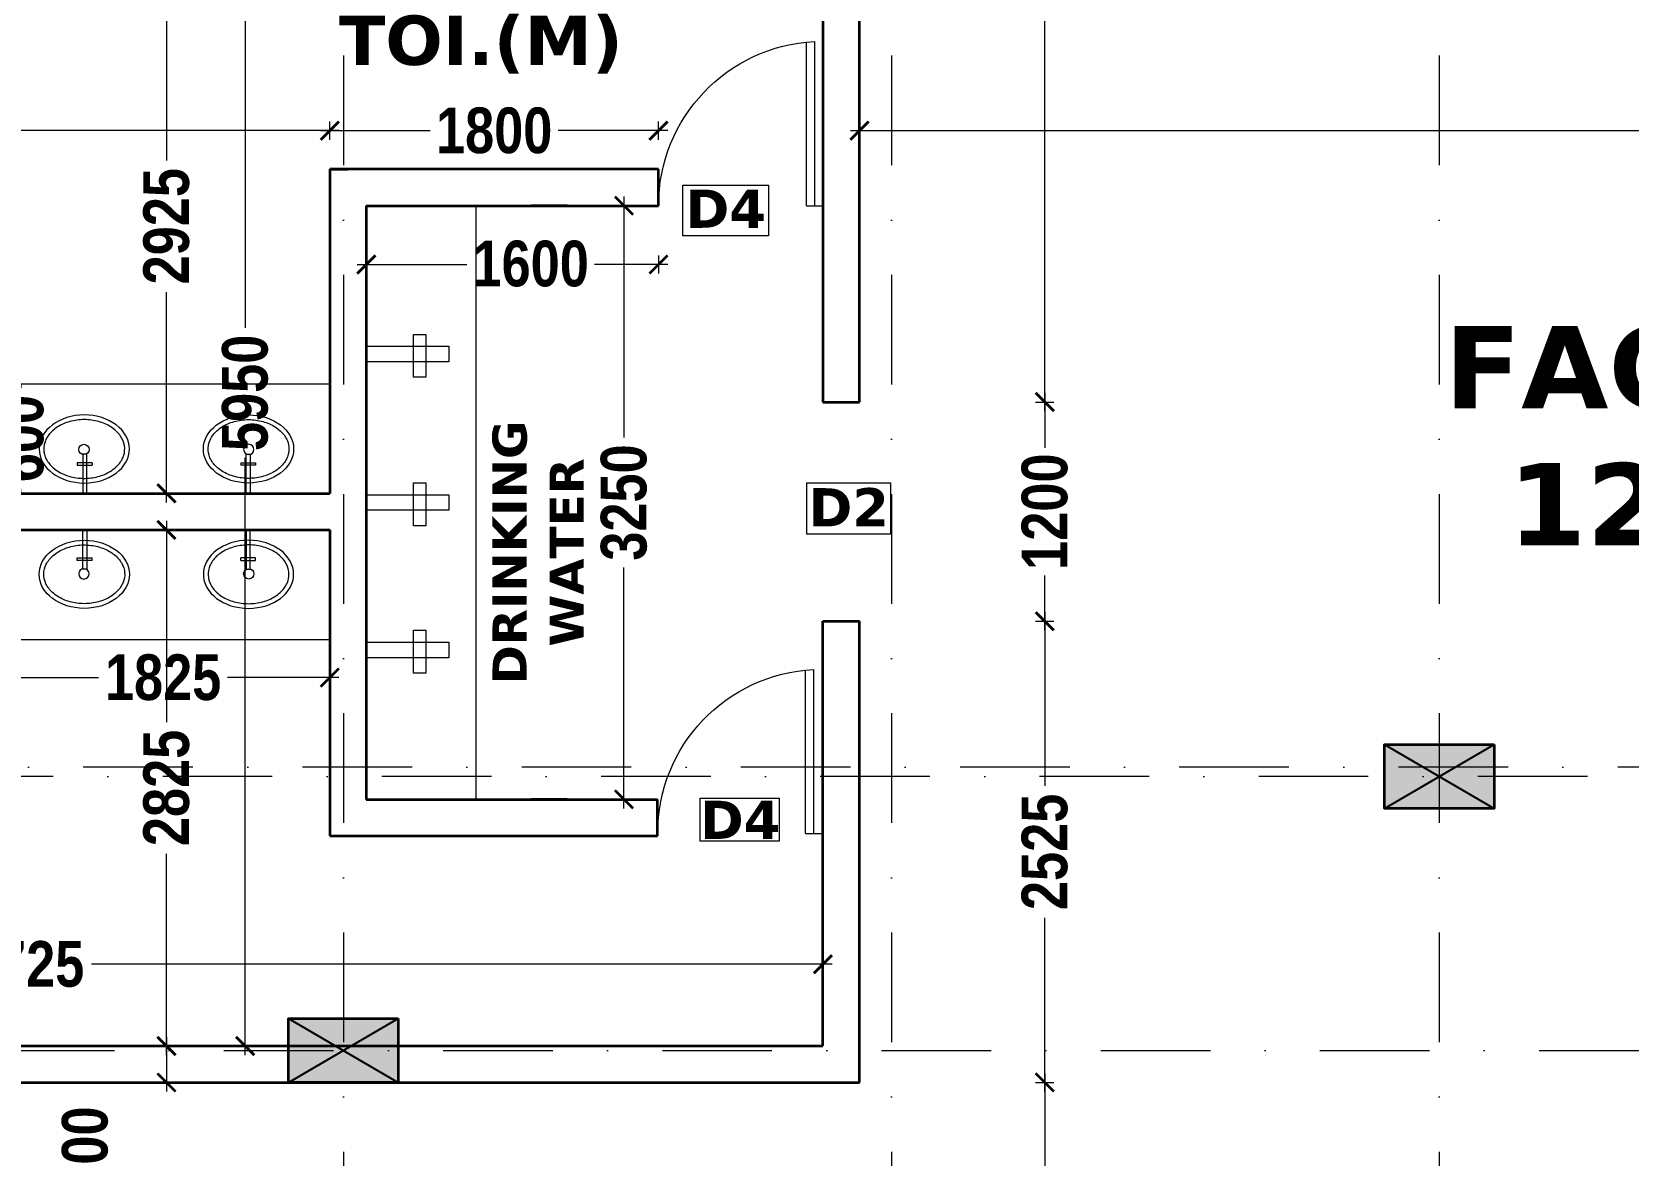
# Model space of a CAD drawing. Header units: millimetres. Extents: x -3092155 to 4513934, y -12317808 to 1850003.
# Drawn here: x -443220 to -434481, y -5728324 to -5722175 of the extents above; entities that cross this region are included whole.
import ezdxf

# ---------------------------------------------------------------- set-up
doc = ezdxf.new("R2010")
doc.units = ezdxf.units.MM
doc.header["$LTSCALE"] = 2
doc.header["$MEASUREMENT"] = 0
doc.header["$PDMODE"] = 34
doc.header["$PDSIZE"] = 500
doc.linetypes.add('DASHDOT', pattern=[1, 0.5, -0.25, 0, -0.25])
for name, color, linetype, lineweight in [('coloumn', 10, 'Continuous', 35), ('D DIM', 250, 'Continuous', 9), ('D2', 10, 'Continuous', 5), ('D4', 10, 'Continuous', 5), ('DOOR', 27, 'Continuous', 5), ('FIXTURE', 252, 'Continuous', 0), ('GRID', 251, 'DASHDOT', 5), ('TEXT', 7, 'Continuous', 13), ('WAll', 250, 'Continuous', 35)]:
    doc.layers.add(name, color=color, linetype=linetype, lineweight=lineweight)
doc.layers.add('partation wall', color=7, linetype='Continuous', lineweight=20, true_color=0x525023)
doc.styles.add('INNER DIM', font='ARIALNB.TTF', dxfattribs={"height": 250})
doc.styles.add('style2', font='verdana.ttf')
doc.dimstyles.new('external final', dxfattribs={"dimscale": 0, "dimtxt": 250, "dimasz": 100, "dimexe": 50, "dimexo": 50, "dimgap": 50, "dimtad": 0, "dimdec": 0, "dimzin": 0, "dimdsep": 46, "dimtxsty": 'INNER DIM', "dimblk": 'ARCHTICK', "dimcen": 100, "dimdle": 50, "dimclrd": 256, "dimclre": 256, "dimclrt": 256, "dimadec": 0, "dimazin": 0, "dimtfac": 1, "dimtdec": 0, "dimtix": 1, "dimtmove": 1, "dimatfit": 3, "dimfxl": 50, "dimfxlon": 1, "dimtolj": 1, "dimtzin": 0, "dimlwd": -1, "dimlwe": -1, "dimarcsym": 1})
doc.dimstyles.new('INNER DIM', dxfattribs={"dimscale": 0, "dimtxt": 250, "dimasz": 100, "dimexe": 50, "dimexo": 50, "dimgap": 50, "dimtad": 0, "dimdec": 0, "dimzin": 0, "dimdsep": 46, "dimtxsty": 'INNER DIM', "dimblk": 'ARCHTICK', "dimcen": 100, "dimdle": 50, "dimclrd": 256, "dimclre": 256, "dimclrt": 256, "dimadec": 0, "dimazin": 0, "dimtfac": 1, "dimtdec": 0, "dimtix": 1, "dimtmove": 2, "dimatfit": 3, "dimfxl": 50, "dimfxlon": 1, "dimtolj": 1, "dimtzin": 0, "dimlwd": -1, "dimlwe": -1, "dimarcsym": 1})

# ---------------------------------------------------------------- blocks, each defined once
blk = doc.blocks.new('A$C782B46B9')
at = {"layer": 'DOOR', "ltscale": 100}
for p, q in [((998.8, 100), (3.8, 100)), ((998.8, 100), (998.8, 0)), ((998.8, 50), (0, 50))]:
    blk.add_line(p, q, dxfattribs=at)
blk.add_arc((998.8, 0), 1000, 90, 177.13402, dxfattribs=at)
blk = doc.blocks.new('_ArchTick')
at = {"color": 0, "linetype": 'ByBlock', "const_width": 0.15}
blk.add_lwpolyline([(-0.5, -0.5), (0.5, 0.5)], dxfattribs=at)
blk = doc.blocks.new('*D624')
at = {"layer": 'D DIM', "ltscale": 100, "transparency": 16777216}
for p, q in [((-383791.8, -5722451.2), (-383791.8, -5722976)), ((-383841.8, -5722501.2), (-383741.8, -5722501.2)), ((-383791.8, -5724201.2), (-383791.8, -5723676.5)), ((-383841.8, -5724151.2), (-383741.8, -5724151.2))]:
    blk.add_line(p, q, dxfattribs=at)
at = {"layer": 'Defpoints', "color": 0, "lineweight": 50, "ltscale": 100, "transparency": 16777216}
for p in [(-1109821.7, -5722501.2), (-384583.9, -5724151.2), (-383791.8, -5724151.2)]:
    blk.add_point(p, dxfattribs=at)
at = {"layer": 'D DIM', "ltscale": 100, "transparency": 16777216, "xscale": 100, "yscale": 100, "zscale": 100}
for p, rotation in [((-383791.8, -5722501.2), 90), ((-383791.8, -5724151.2), 270)]:
    blk.add_blockref('_ArchTick', p, dxfattribs=dict(at, rotation=rotation))
at = {"layer": 'D DIM', "ltscale": 100, "transparency": 16777216, "insert": (-383791.8, -5723326.2), "char_height": 250, "attachment_point": 5, "rotation": 90, "style": 'INNER DIM'}
blk.add_mtext('\\A1;1650', dxfattribs=at)
blk = doc.blocks.new('*D728')
at = {"layer": 'D DIM', "ltscale": 100, "transparency": 16777216}
for p, q in [((-447664.3, -5722715.6), (-444960, -5722715.6)), ((-447614.3, -5722715.6), (-447614.3, -5722665.6)), ((-441539.3, -5722715.6), (-444243.7, -5722715.6)), ((-441589.3, -5722765.6), (-441589.3, -5722665.6))]:
    blk.add_line(p, q, dxfattribs=at)
at = {"layer": 'Defpoints', "color": 0, "lineweight": 50, "ltscale": 100, "transparency": 16777216}
for p in [(-447614.3, -5722715.6), (-441589.3, -5722715.6), (-441589.3, -5722926.2)]:
    blk.add_point(p, dxfattribs=at)
at = {"layer": 'D DIM', "ltscale": 100, "transparency": 16777216, "xscale": 100, "yscale": 100, "zscale": 100, "rotation": 180}
blk.add_blockref('_ArchTick', (-447614.3, -5722715.6), dxfattribs=at)
at = {"layer": 'D DIM', "ltscale": 100, "transparency": 16777216, "xscale": 100, "yscale": 100, "zscale": 100}
blk.add_blockref('_ArchTick', (-441589.3, -5722715.6), dxfattribs=at)
at = {"layer": 'D DIM', "ltscale": 100, "transparency": 16777216, "insert": (-444601.8, -5722715.6), "char_height": 250, "attachment_point": 5, "style": 'INNER DIM'}
blk.add_mtext('\\A1;6025', dxfattribs=at)
blk = doc.blocks.new('*D729')
at = {"layer": 'D DIM', "ltscale": 100, "transparency": 16777216}
for p, q in [((-441639.3, -5722715.6), (-441039.5, -5722715.6)), ((-441589.3, -5722765.6), (-441589.3, -5722665.6)), ((-439739.3, -5722715.6), (-440339.1, -5722715.6)), ((-439789.3, -5722765.6), (-439789.3, -5722665.6))]:
    blk.add_line(p, q, dxfattribs=at)
at = {"layer": 'Defpoints', "color": 0, "lineweight": 50, "ltscale": 100, "transparency": 16777216}
for p in [(-439789.3, -5722715.6), (-441589.3, -5722926.2), (-439789.3, -5722926.2)]:
    blk.add_point(p, dxfattribs=at)
at = {"layer": 'D DIM', "ltscale": 100, "transparency": 16777216, "xscale": 100, "yscale": 100, "zscale": 100, "rotation": 180}
blk.add_blockref('_ArchTick', (-441589.3, -5722715.6), dxfattribs=at)
at = {"layer": 'D DIM', "ltscale": 100, "transparency": 16777216, "xscale": 100, "yscale": 100, "zscale": 100}
blk.add_blockref('_ArchTick', (-439789.3, -5722715.6), dxfattribs=at)
at = {"layer": 'D DIM', "ltscale": 100, "transparency": 16777216, "insert": (-440689.3, -5722715.6), "char_height": 250, "attachment_point": 5, "style": 'INNER DIM'}
blk.add_mtext('\\A1;1800', dxfattribs=at)
blk = doc.blocks.new('*D730')
at = {"layer": 'D DIM', "ltscale": 100, "transparency": 16777216}
for p, q in [((-438689.1, 360.6), (-438689.1, 460.6)), ((998.8, 360.6), (998.8, 460.6)), ((1048.8, 410.6), (-438739.1, 410.6))]:
    blk.add_line(p, q, dxfattribs=at)
at = {"layer": 'Defpoints', "color": 0, "lineweight": 50, "ltscale": 100, "transparency": 16777216}
for p in [(-438689.1, 410.6), (998.8, 0), (-438689.1, -5723126.2)]:
    blk.add_point(p, dxfattribs=at)
at = {"layer": 'D DIM', "ltscale": 100, "transparency": 16777216, "xscale": 100, "yscale": 100, "zscale": 100, "rotation": 180}
blk.add_blockref('_ArchTick', (-438689.1, 410.6), dxfattribs=at)
at = {"layer": 'D DIM', "ltscale": 100, "transparency": 16777216, "xscale": 100, "yscale": 100, "zscale": 100}
blk.add_blockref('_ArchTick', (998.8, 410.6), dxfattribs=at)
at = {"layer": 'D DIM', "ltscale": 100, "transparency": 16777216, "insert": (1326.5, 835.2), "char_height": 250, "attachment_point": 5, "style": 'INNER DIM'}
blk.add_mtext('\\A1;439688', dxfattribs=at)
blk = doc.blocks.new('*D246')
at = {"layer": 'D DIM', "ltscale": 100, "transparency": 16777216}
for p, q in [((-438739.1, -5722715.6), (-432699, -5722715.6)), ((-438689.1, -5722765.6), (-438689.1, -5722665.6)), ((-425793.9, -5722715.6), (-431834, -5722715.6)), ((-425843.9, -5722765.6), (-425843.9, -5722665.6))]:
    blk.add_line(p, q, dxfattribs=at)
at = {"layer": 'Defpoints', "color": 0, "lineweight": 50, "ltscale": 100, "transparency": 16777216}
for p in [(-425843.9, -5722715.6), (-438689.1, -5723126.2), (-425843.9, -5723244.4)]:
    blk.add_point(p, dxfattribs=at)
at = {"layer": 'D DIM', "ltscale": 100, "transparency": 16777216, "xscale": 100, "yscale": 100, "zscale": 100, "rotation": 180}
blk.add_blockref('_ArchTick', (-438689.1, -5722715.6), dxfattribs=at)
at = {"layer": 'D DIM', "ltscale": 100, "transparency": 16777216, "xscale": 100, "yscale": 100, "zscale": 100}
blk.add_blockref('_ArchTick', (-425843.9, -5722715.6), dxfattribs=at)
at = {"layer": 'D DIM', "ltscale": 100, "transparency": 16777216, "insert": (-432266.5, -5722715.6), "char_height": 250, "attachment_point": 5, "style": 'INNER DIM'}
blk.add_mtext('\\A1;12845', dxfattribs=at)
blk = doc.blocks.new('*D754')
at = {"layer": 'D DIM', "ltscale": 100, "transparency": 16777216}
for p, q in [((-437724.4, -5715726.2), (-437624.4, -5715726.2)), ((-437674.4, -5715676.2), (-437674.4, -5719605.4)), ((-437674.4, -5724251.2), (-437674.4, -5720322.1)), ((-437724.4, -5724201.2), (-437624.4, -5724201.2))]:
    blk.add_line(p, q, dxfattribs=at)
at = {"layer": 'Defpoints', "color": 0, "lineweight": 50, "ltscale": 100, "transparency": 16777216}
for p in [(-438214.3, -5715726.2), (-438689.3, -5724201.2), (-437674.4, -5724201.2)]:
    blk.add_point(p, dxfattribs=at)
at = {"layer": 'D DIM', "ltscale": 100, "transparency": 16777216, "xscale": 100, "yscale": 100, "zscale": 100}
for p, rotation in [((-437674.4, -5715726.2), 90), ((-437674.4, -5724201.2), 270)]:
    blk.add_blockref('_ArchTick', p, dxfattribs=dict(at, rotation=rotation))
at = {"layer": 'D DIM', "ltscale": 100, "transparency": 16777216, "insert": (-437674.4, -5719963.7), "char_height": 250, "attachment_point": 5, "rotation": 90, "style": 'INNER DIM'}
blk.add_mtext('\\A1;8475', dxfattribs=at)
blk = doc.blocks.new('*D755')
at = {"layer": 'D DIM', "ltscale": 100, "transparency": 16777216}
for p, q in [((-437724.8, -5724201.2), (-437624.8, -5724201.2)), ((-437674.8, -5724151.2), (-437674.8, -5724451)), ((-437674.8, -5725451.2), (-437674.8, -5725151.5)), ((-437724.8, -5725401.2), (-437624.8, -5725401.2))]:
    blk.add_line(p, q, dxfattribs=at)
at = {"layer": 'Defpoints', "color": 0, "lineweight": 50, "ltscale": 100, "transparency": 16777216}
for p in [(-438689.3, -5724201.2), (-438689.3, -5725401.2), (-437674.8, -5725401.2)]:
    blk.add_point(p, dxfattribs=at)
at = {"layer": 'D DIM', "ltscale": 100, "transparency": 16777216, "xscale": 100, "yscale": 100, "zscale": 100}
for p, rotation in [((-437674.8, -5724201.2), 90), ((-437674.8, -5725401.2), 270)]:
    blk.add_blockref('_ArchTick', p, dxfattribs=dict(at, rotation=rotation))
at = {"layer": 'D DIM', "ltscale": 100, "transparency": 16777216, "insert": (-437674.8, -5724801.2), "char_height": 250, "attachment_point": 5, "rotation": 90, "style": 'INNER DIM'}
blk.add_mtext('\\A1;1200', dxfattribs=at)
blk = doc.blocks.new('*D756')
at = {"layer": 'D DIM', "ltscale": 100, "transparency": 16777216}
for p, q in [((-437674.8, -5725351.2), (-437674.8, -5726303.1)), ((-437724.8, -5725401.2), (-437624.8, -5725401.2)), ((-437674.8, -5727976.2), (-437674.8, -5727024.4)), ((-437724.8, -5727926.2), (-437624.8, -5727926.2))]:
    blk.add_line(p, q, dxfattribs=at)
at = {"layer": 'Defpoints', "color": 0, "lineweight": 50, "ltscale": 100, "transparency": 16777216}
for p in [(-438689.3, -5725401.2), (-438689.3, -5727926.2), (-437674.8, -5727926.2)]:
    blk.add_point(p, dxfattribs=at)
at = {"layer": 'D DIM', "ltscale": 100, "transparency": 16777216, "xscale": 100, "yscale": 100, "zscale": 100}
for p, rotation in [((-437674.8, -5725401.2), 90), ((-437674.8, -5727926.2), 270)]:
    blk.add_blockref('_ArchTick', p, dxfattribs=dict(at, rotation=rotation))
at = {"layer": 'D DIM', "ltscale": 100, "transparency": 16777216, "insert": (-437674.8, -5726663.7), "char_height": 250, "attachment_point": 5, "rotation": 90, "style": 'INNER DIM'}
blk.add_mtext('\\A1;2525', dxfattribs=at)
blk = doc.blocks.new('*D757')
at = {"layer": 'D DIM', "ltscale": 100, "transparency": 16777216}
for p, q in [((-437674.8, -5727876.2), (-437674.8, -5730471.1)), ((-437724.8, -5727926.2), (-437624.8, -5727926.2)), ((-437674.8, -5733776.2), (-437674.8, -5731181.4)), ((-437724.8, -5733726.2), (-437624.8, -5733726.2))]:
    blk.add_line(p, q, dxfattribs=at)
at = {"layer": 'Defpoints', "color": 0, "lineweight": 50, "ltscale": 100, "transparency": 16777216}
for p in [(-438689.3, -5727926.2), (-438214.2, -5733726.2), (-437674.8, -5733726.2)]:
    blk.add_point(p, dxfattribs=at)
at = {"layer": 'D DIM', "ltscale": 100, "transparency": 16777216, "xscale": 100, "yscale": 100, "zscale": 100}
for p, rotation in [((-437674.8, -5727926.2), 90), ((-437674.8, -5733726.2), 270)]:
    blk.add_blockref('_ArchTick', p, dxfattribs=dict(at, rotation=rotation))
at = {"layer": 'D DIM', "ltscale": 100, "transparency": 16777216, "insert": (-437674.8, -5730826.2), "char_height": 250, "attachment_point": 5, "rotation": 90, "style": 'INNER DIM'}
blk.add_mtext('\\A1;5800', dxfattribs=at)
blk = doc.blocks.new('*D810')
at = {"layer": 'D DIM', "ltscale": 100, "transparency": 16777216}
for p, q in [((-442533.5, -5721776.2), (-442433.5, -5721776.2)), ((-442483.5, -5721726.2), (-442483.5, -5722878.1)), ((-442483.5, -5724751.2), (-442483.5, -5723599.4)), ((-442533.5, -5724701.2), (-442433.5, -5724701.2))]:
    blk.add_line(p, q, dxfattribs=at)
at = {"layer": 'Defpoints', "color": 0, "lineweight": 50, "ltscale": 100, "transparency": 16777216}
for p in [(-442814.3, -5721776.2), (-442813.9, -5724701.2), (-442483.5, -5724701.2)]:
    blk.add_point(p, dxfattribs=at)
at = {"layer": 'D DIM', "ltscale": 100, "transparency": 16777216, "xscale": 100, "yscale": 100, "zscale": 100}
for p, rotation in [((-442483.5, -5721776.2), 90), ((-442483.5, -5724701.2), 270)]:
    blk.add_blockref('_ArchTick', p, dxfattribs=dict(at, rotation=rotation))
at = {"layer": 'D DIM', "ltscale": 100, "transparency": 16777216, "insert": (-442483.5, -5723238.7), "char_height": 250, "attachment_point": 5, "rotation": 90, "style": 'INNER DIM'}
blk.add_mtext('\\A1;2925', dxfattribs=at)
blk = doc.blocks.new('*D811')
at = {"layer": 'D DIM', "ltscale": 100, "transparency": 16777216}
for p, q in [((-442533.5, -5724901.2), (-442433.5, -5724901.2)), ((-442483.5, -5724851.2), (-442483.5, -5725953.1)), ((-442483.5, -5727776.2), (-442483.5, -5726674.4)), ((-442433.5, -5727726.2), (-442533.5, -5727726.2))]:
    blk.add_line(p, q, dxfattribs=at)
at = {"layer": 'Defpoints', "color": 0, "lineweight": 50, "ltscale": 100, "transparency": 16777216}
for p in [(-443414.3, -5724901.2), (-442483.5, -5727726.2), (-441814.3, -5727726.2)]:
    blk.add_point(p, dxfattribs=at)
at = {"layer": 'D DIM', "ltscale": 100, "transparency": 16777216, "xscale": 100, "yscale": 100, "zscale": 100}
for p, rotation in [((-442483.5, -5724901.2), 90), ((-442483.5, -5727726.2), 270)]:
    blk.add_blockref('_ArchTick', p, dxfattribs=dict(at, rotation=rotation))
at = {"layer": 'D DIM', "ltscale": 100, "transparency": 16777216, "insert": (-442483.5, -5726313.7), "char_height": 250, "attachment_point": 5, "rotation": 90, "style": 'INNER DIM'}
blk.add_mtext('\\A1;2825', dxfattribs=at)
blk = doc.blocks.new('*D354')
at = {"layer": 'D DIM', "ltscale": 100, "transparency": 16777216}
for p, q in [((-442433.5, -5727726.2), (-442533.5, -5727726.2)), ((-442483.5, -5727676.2), (-442483.5, -5727976.2)), ((-442433.5, -5727926.2), (-442533.5, -5727926.2))]:
    blk.add_line(p, q, dxfattribs=at)
at = {"layer": 'Defpoints', "color": 0, "lineweight": 50, "ltscale": 100, "transparency": 16777216}
for p in [(-441814.3, -5727726.2), (-442483.5, -5727926.2), (-441814.3, -5727926.2)]:
    blk.add_point(p, dxfattribs=at)
at = {"layer": 'D DIM', "ltscale": 100, "transparency": 16777216, "xscale": 100, "yscale": 100, "zscale": 100}
for p, rotation in [((-442483.5, -5727726.2), 90), ((-442483.5, -5727926.2), 270)]:
    blk.add_blockref('_ArchTick', p, dxfattribs=dict(at, rotation=rotation))
at = {"layer": 'D DIM', "ltscale": 100, "transparency": 16777216, "insert": (-442929.3, -5728296.3), "char_height": 250, "attachment_point": 5, "rotation": 90, "style": 'INNER DIM'}
blk.add_mtext('\\A1;200', dxfattribs=at)
blk = doc.blocks.new('*D812')
at = {"layer": 'D DIM', "ltscale": 100, "transparency": 16777216}
for p, q in [((-439978.5, -5723076.2), (-439978.5, -5724395)), ((-440028.5, -5723126.2), (-439928.5, -5723126.2)), ((-439978.5, -5726426.2), (-439978.5, -5725107.4)), ((-440028.5, -5726376.2), (-439928.5, -5726376.2))]:
    blk.add_line(p, q, dxfattribs=at)
at = {"layer": 'Defpoints', "color": 0, "lineweight": 50, "ltscale": 100, "transparency": 16777216}
for p in [(-441389.3, -5723126.2), (-441389.3, -5726376.2), (-439978.5, -5726376.2)]:
    blk.add_point(p, dxfattribs=at)
at = {"layer": 'D DIM', "ltscale": 100, "transparency": 16777216, "xscale": 100, "yscale": 100, "zscale": 100}
for p, rotation in [((-439978.5, -5723126.2), 90), ((-439978.5, -5726376.2), 270)]:
    blk.add_blockref('_ArchTick', p, dxfattribs=dict(at, rotation=rotation))
at = {"layer": 'D DIM', "ltscale": 100, "transparency": 16777216, "insert": (-439978.5, -5724751.2), "char_height": 250, "attachment_point": 5, "rotation": 90, "style": 'INNER DIM'}
blk.add_mtext('\\A1;3250', dxfattribs=at)
blk = doc.blocks.new('*D819')
at = {"layer": 'D DIM', "ltscale": 100, "transparency": 16777216}
for p, q in [((-447664.3, -5727278.9), (-443610.1, -5727278.9)), ((-447614.3, -5727328.9), (-447614.3, -5727228.9)), ((-438839.3, -5727278.9), (-442893.5, -5727278.9)), ((-438889.3, -5727328.9), (-438889.3, -5727228.9))]:
    blk.add_line(p, q, dxfattribs=at)
at = {"layer": 'Defpoints', "color": 0, "lineweight": 50, "ltscale": 100, "transparency": 16777216}
for p in [(-438889.3, -5727278.9), (-447614.3, -5727726.2), (-438889.3, -5727726.2)]:
    blk.add_point(p, dxfattribs=at)
at = {"layer": 'D DIM', "ltscale": 100, "transparency": 16777216, "xscale": 100, "yscale": 100, "zscale": 100, "rotation": 180}
blk.add_blockref('_ArchTick', (-447614.3, -5727278.9), dxfattribs=at)
at = {"layer": 'D DIM', "ltscale": 100, "transparency": 16777216, "xscale": 100, "yscale": 100, "zscale": 100}
blk.add_blockref('_ArchTick', (-438889.3, -5727278.9), dxfattribs=at)
at = {"layer": 'D DIM', "ltscale": 100, "transparency": 16777216, "insert": (-443251.8, -5727278.9), "char_height": 250, "attachment_point": 5, "style": 'INNER DIM'}
blk.add_mtext('\\A1;8725', dxfattribs=at)
blk = doc.blocks.new('*D820')
at = {"layer": 'D DIM', "ltscale": 100, "transparency": 16777216}
for p, q in [((-442002.8, -5721776.2), (-442102.8, -5721776.2)), ((-442052.8, -5721726.2), (-442052.8, -5723795.8)), ((-442052.8, -5727776.2), (-442052.8, -5724506.1)), ((-442002.8, -5727726.2), (-442102.8, -5727726.2))]:
    blk.add_line(p, q, dxfattribs=at)
at = {"layer": 'Defpoints', "color": 0, "lineweight": 50, "ltscale": 100, "transparency": 16777216}
for p in [(-441914.7, -5721776.2), (-442052.8, -5727726.2), (-441914.3, -5727726.2)]:
    blk.add_point(p, dxfattribs=at)
at = {"layer": 'D DIM', "ltscale": 100, "transparency": 16777216, "xscale": 100, "yscale": 100, "zscale": 100}
for p, rotation in [((-442052.8, -5721776.2), 90), ((-442052.8, -5727726.2), 270)]:
    blk.add_blockref('_ArchTick', p, dxfattribs=dict(at, rotation=rotation))
at = {"layer": 'D DIM', "ltscale": 100, "transparency": 16777216, "insert": (-442052.8, -5724151), "char_height": 250, "attachment_point": 5, "rotation": 90, "style": 'INNER DIM'}
blk.add_mtext('\\A1;5950', dxfattribs=at)
blk = doc.blocks.new('*D821')
at = {"layer": 'D DIM', "ltscale": 100, "transparency": 16777216}
for p, q in [((-441439.3, -5723448.3), (-440839.6, -5723448.3)), ((-441389.3, -5723398.3), (-441389.3, -5723498.3)), ((-439739.3, -5723448.3), (-440139.2, -5723448.3)), ((-439789.3, -5723398.3), (-439789.3, -5723498.3))]:
    blk.add_line(p, q, dxfattribs=at)
at = {"layer": 'Defpoints', "color": 0, "lineweight": 50, "ltscale": 100, "transparency": 16777216}
for p in [(-441389.3, -5723126.2), (-439789.3, -5723126.2), (-441389.3, -5723448.3)]:
    blk.add_point(p, dxfattribs=at)
at = {"layer": 'D DIM', "ltscale": 100, "transparency": 16777216, "xscale": 100, "yscale": 100, "zscale": 100, "rotation": 180}
blk.add_blockref('_ArchTick', (-441389.3, -5723448.3), dxfattribs=at)
at = {"layer": 'D DIM', "ltscale": 100, "transparency": 16777216, "xscale": 100, "yscale": 100, "zscale": 100}
blk.add_blockref('_ArchTick', (-439789.3, -5723448.3), dxfattribs=at)
at = {"layer": 'D DIM', "ltscale": 100, "transparency": 16777216, "insert": (-440489.4, -5723444.5), "char_height": 250, "attachment_point": 5, "style": 'INNER DIM'}
blk.add_mtext('\\A1;1600', dxfattribs=at)
blk = doc.blocks.new('basin')
at = {"layer": 'FIXTURE', "ltscale": 100}
for p, q in [((-2211987.9, -6264987.1), (-2211773, -6264987.1)), ((-2211987.9, -6264987.1), (-2211773, -6264987.1)), ((-2211987.9, -6265009.1), (-2211987.9, -6264987.1)), ((-2211834.4, -6265039.4), (-2211834.4, -6264957.5)), ((-2211834.4, -6265039.4), (-2211834.4, -6264957.5)), ((-2211820.8, -6264957.5), (-2211834.4, -6264957.5)), ((-2211820.8, -6264957.5), (-2211820.8, -6265039.4)), ((-2211820.8, -6264957.5), (-2211820.8, -6265039.4)), ((-2211773, -6264987.1), (-2211773, -6265009.1)), ((-2211773, -6264987.1), (-2211773, -6265009.1)), ((-2211773, -6265009.1), (-2211987.9, -6265009.1)), ((-2211773, -6265009.1), (-2211987.9, -6265009.1)), ((-2211820.8, -6265039.4), (-2211834.4, -6265039.4)), ((-2211820.8, -6265039.4), (-2211834.4, -6265039.4))]:
    blk.add_line(p, q, dxfattribs=at)
blk.add_ellipse((-2211744.9, -6265000.5), major_axis=(0, -247.1), ratio=0.753978, dxfattribs=at)
blk.add_ellipse((-2211744.9, -6265000.5), major_axis=(0, -247.1), ratio=0.753978, dxfattribs=at)
at = {"layer": 'FIXTURE', "ltscale": 100, "extrusion": (0, 0, -1)}
blk.add_ellipse((-2211747.5, -6265002.1), major_axis=(20, -20), ratio=1, start_param=5.497787, end_param=11.780972, dxfattribs=at)
at = {"layer": 'FIXTURE', "ltscale": 100}
blk.add_open_spline([(-2211744.9, -6265222), (-2211729.8, -6265222), (-2211714.7, -6265219.1), (-2211682.6, -6265206), (-2211665.8, -6265194.7), (-2211635.4, -6265164.2), (-2211621.9, -6265145), (-2211600.6, -6265101), (-2211592.7, -6265076.2), (-2211584, -6265024.3), (-2211583, -6264997.2), (-2211588.3, -6264944.4), (-2211594.4, -6264918.7), (-2211612.8, -6264872), (-2211625.1, -6264851.1), (-2211653.6, -6264816.8), (-2211669.8, -6264803.3), (-2211703.9, -6264784.9), (-2211721.7, -6264779.9), (-2211757.4, -6264778.3), (-2211775.3, -6264781.6), (-2211810, -6264796.6), (-2211826.7, -6264808.4), (-2211856.7, -6264839.7), (-2211870, -6264859.3), (-2211890.7, -6264903.9), (-2211898.2, -6264928.9), (-2211906.2, -6264981), (-2211906.8, -6265008.1), (-2211900.8, -6265060.8), (-2211894.2, -6265086.3), (-2211875.2, -6265132.5), (-2211862.7, -6265153), (-2211833.8, -6265186.6), (-2211817.4, -6265199.6), (-2211783.1, -6265217.1), (-2211765.3, -6265221.6), (-2211746.6, -6265222), (-2211745.8, -6265222), (-2211744.9, -6265222)], degree=3, knots=[0, 0, 0, 0, 0.297002, 0.297002, 0.648161, 0.648161, 0.99932, 0.99932, 1.350478, 1.350478, 1.701637, 1.701637, 2.052795, 2.052795, 2.403954, 2.403954, 2.755113, 2.755113, 3.106271, 3.106271, 3.45743, 3.45743, 3.808588, 3.808588, 4.159747, 4.159747, 4.510906, 4.510906, 4.862064, 4.862064, 5.213223, 5.213223, 5.564381, 5.564381, 5.91554, 5.91554, 6.266699, 6.266699, 6.283185, 6.283185, 6.283185, 6.283185], dxfattribs=at)
blk.add_open_spline([(-2211744.9, -6265222), (-2211729.8, -6265222), (-2211714.7, -6265219.1), (-2211682.6, -6265206), (-2211665.8, -6265194.7), (-2211635.4, -6265164.2), (-2211621.9, -6265145), (-2211600.6, -6265101), (-2211592.7, -6265076.2), (-2211584, -6265024.3), (-2211583, -6264997.2), (-2211588.3, -6264944.4), (-2211594.4, -6264918.7), (-2211612.8, -6264872), (-2211625.1, -6264851.1), (-2211653.6, -6264816.8), (-2211669.8, -6264803.3), (-2211703.9, -6264784.9), (-2211721.7, -6264779.9), (-2211757.4, -6264778.3), (-2211775.3, -6264781.6), (-2211810, -6264796.6), (-2211826.7, -6264808.4), (-2211856.7, -6264839.7), (-2211870, -6264859.3), (-2211890.7, -6264903.9), (-2211898.2, -6264928.9), (-2211906.2, -6264981), (-2211906.8, -6265008.1), (-2211900.8, -6265060.8), (-2211894.2, -6265086.3), (-2211875.2, -6265132.5), (-2211862.7, -6265153), (-2211833.8, -6265186.6), (-2211817.4, -6265199.6), (-2211783.1, -6265217.1), (-2211765.3, -6265221.6), (-2211746.6, -6265222), (-2211745.8, -6265222), (-2211744.9, -6265222)], degree=3, knots=[0, 0, 0, 0, 0.297002, 0.297002, 0.648161, 0.648161, 0.99932, 0.99932, 1.350478, 1.350478, 1.701637, 1.701637, 2.052795, 2.052795, 2.403954, 2.403954, 2.755113, 2.755113, 3.106271, 3.106271, 3.45743, 3.45743, 3.808588, 3.808588, 4.159747, 4.159747, 4.510906, 4.510906, 4.862064, 4.862064, 5.213223, 5.213223, 5.564381, 5.564381, 5.91554, 5.91554, 6.266699, 6.266699, 6.283185, 6.283185, 6.283185, 6.283185], dxfattribs=at)
blk = doc.blocks.new('*D925')
at = {"layer": 'D DIM', "ltscale": 100, "transparency": 16777216}
for p, q in [((-443464.3, -5725709.3), (-442854.7, -5725709.3)), ((-443414.3, -5725709.3), (-443414.3, -5725759.3)), ((-441539.3, -5725709.3), (-442148.9, -5725709.3)), ((-441589.3, -5725709.3), (-441589.3, -5725759.3))]:
    blk.add_line(p, q, dxfattribs=at)
at = {"layer": 'Defpoints', "color": 0, "lineweight": 50, "ltscale": 100, "transparency": 16777216}
for p in [(-443414.3, -5725699.9), (-441589.3, -5725699.9), (-441589.3, -5725709.3)]:
    blk.add_point(p, dxfattribs=at)
at = {"layer": 'D DIM', "ltscale": 100, "transparency": 16777216, "xscale": 100, "yscale": 100, "zscale": 100, "rotation": 180}
blk.add_blockref('_ArchTick', (-443414.3, -5725709.3), dxfattribs=at)
at = {"layer": 'D DIM', "ltscale": 100, "transparency": 16777216, "xscale": 100, "yscale": 100, "zscale": 100}
blk.add_blockref('_ArchTick', (-441589.3, -5725709.3), dxfattribs=at)
at = {"layer": 'D DIM', "ltscale": 100, "transparency": 16777216, "insert": (-442501.8, -5725709.3), "char_height": 250, "attachment_point": 5, "style": 'INNER DIM'}
blk.add_mtext('\\A1;1825', dxfattribs=at)
blk = doc.blocks.new('*D926')
at = {"layer": 'D DIM', "ltscale": 100, "transparency": 16777216}
for p, q in [((-443281, -5724101.2), (-443331, -5724101.2)), ((-443281, -5724101.2), (-443281, -5724125.4)), ((-443281, -5724701.2), (-443331, -5724701.2)), ((-443281, -5724701.2), (-443281, -5724677.1))]:
    blk.add_line(p, q, dxfattribs=at)
at = {"layer": 'Defpoints', "color": 0, "lineweight": 50, "ltscale": 100, "transparency": 16777216}
for p in [(-443281, -5724101.2), (-443264.4, -5724101.2), (-443264.4, -5724701.2)]:
    blk.add_point(p, dxfattribs=at)
at = {"layer": 'D DIM', "ltscale": 100, "transparency": 16777216, "insert": (-443281, -5724401.2), "char_height": 250, "attachment_point": 5, "rotation": 90, "style": 'INNER DIM'}
blk.add_mtext('\\A1;600', dxfattribs=at)
blk = doc.blocks.new('F.F')
at = {"layer": 'coloumn', "ltscale": 100}
for points in [[(-207835.3, -5879406.2), (-207835.3, -5879756.2), (-208435.3, -5879756.2), (-208435.3, -5879406.2)], [(-213835.3, -5880906.2), (-213835.3, -5881256.2), (-214435.3, -5881256.2), (-214435.3, -5880906.2)]]:
    blk.add_hatch(color=256, dxfattribs=at).paths.add_polyline_path(points)
at = {"layer": 'coloumn', "lineweight": 25, "ltscale": 100}
for p, q in [((-208435.3, -5879756.2), (-207835.3, -5879406.2)), ((-208435.3, -5879406.2), (-207835.3, -5879756.2)), ((-214435.3, -5881256.2), (-213835.3, -5880906.2)), ((-214435.3, -5880906.2), (-213835.3, -5881256.2))]:
    blk.add_line(p, q, dxfattribs=at)
at = {"layer": 'coloumn', "ltscale": 100}
for points in [[(-207835.3, -5879406.2), (-207835.3, -5879756.2), (-208435.3, -5879756.2), (-208435.3, -5879406.2)], [(-213835.3, -5880906.2), (-213835.3, -5881256.2), (-214435.3, -5881256.2), (-214435.3, -5880906.2)]]:
    blk.add_lwpolyline(points, close=True, dxfattribs=at)

msp = doc.modelspace()

# ---------------------------------------------------------------- linework, layer by layer
at = {"layer": 'D2', "ltscale": 0.1}
msp.add_lwpolyline([(-438978.2, -5724644.3), (-438519.1, -5724644.3), (-438519.1, -5724924.5), (-438978.2, -5724924.5)], close=True, dxfattribs=at)
at = {"layer": 'D4', "ltscale": 0.1}
for points in [[(-439657.2, -5723014.3), (-439186.8, -5723014.3), (-439186.8, -5723290.5), (-439657.2, -5723290.5)], [(-439560.6, -5726370.3), (-439129.5, -5726370.3), (-439129.5, -5726605.5), (-439560.6, -5726605.5)]]:
    msp.add_lwpolyline(points, close=True, dxfattribs=at)
at = {"layer": 'FIXTURE', "ltscale": 100}
for p, q in [((-441389.3, -5723981.5), (-441389.3, -5723896)), ((-441389.3, -5724794), (-441389.3, -5724708.5)), ((-441389.3, -5725601.3), (-441389.3, -5725515.8))]:
    msp.add_line(p, q, dxfattribs=at)
for points in [[(-441130.8, -5724065.5), (-441130.8, -5723831), (-441062.8, -5723831), (-441062.8, -5724065.5)], [(-441130.8, -5724878), (-441130.8, -5724643.5), (-441062.8, -5724643.5), (-441062.8, -5724878)], [(-441130.8, -5725685.3), (-441130.8, -5725450.8), (-441062.8, -5725450.8), (-441062.8, -5725685.3)]]:
    msp.add_lwpolyline(points, close=True, dxfattribs=at)
for points in [[(-441389.3, -5723896), (-440937.8, -5723896), (-440937.8, -5723981.5), (-441389.3, -5723981.5)], [(-441389.3, -5724708.5), (-440937.8, -5724708.5), (-440937.8, -5724794), (-441389.3, -5724794)], [(-441389.3, -5725515.8), (-440937.8, -5725515.8), (-440937.8, -5725601.3), (-441389.3, -5725601.3)]]:
    msp.add_lwpolyline(points, dxfattribs=at)
at = {"layer": 'GRID', "color": 5, "ltscale": 600}
for p, q in [((-441514.7, -5657499.4), (-441514.7, -5742293.2)), ((-438514.7, -5657499.4), (-438514.7, -5742293.2)), ((-435514.7, -5657499.4), (-435514.7, -5742293.2))]:
    msp.add_line(p, q, dxfattribs=at)
at = {"layer": 'GRID', "color": 6, "ltscale": 600}
for p, q in [((-367932.6, -5726200.5), (-458429.4, -5726200.5)), ((-365097.7, -5726251.2), (-461068.9, -5726251.2)), ((-462570.4, -5727751.2), (-364940, -5727751.2))]:
    msp.add_line(p, q, dxfattribs=at)
at = {"layer": 'partation wall', "ltscale": 100}
for p, q in [((-443414.3, -5724101.2), (-441589.3, -5724101.2)), ((-443414.3, -5725501.2), (-441589.3, -5725501.2))]:
    msp.add_line(p, q, dxfattribs=at)
at = {"layer": 'WAll', "ltscale": 100}
for p, q in [((-438689.3, -5724201.2), (-438689.9, -5720876.2)), ((-438889.3, -5721776.2), (-438889.3, -5724201.2)), ((-441589.3, -5722926.2), (-441589.3, -5724701.2)), ((-439789.3, -5722926.2), (-441589.3, -5722926.2)), ((-441589.3, -5722926.2), (-441489.3, -5722926.2)), ((-439789.3, -5723126.2), (-439789.3, -5722926.2)), ((-441389.3, -5723126.2), (-441389.3, -5726376.2)), ((-441389.3, -5723126.2), (-439789.3, -5723126.2)), ((-440289.3, -5723126.2), (-440489.3, -5723126.2)), ((-438889.3, -5724201.2), (-438689.3, -5724201.2)), ((-443414.3, -5724701.2), (-441589.3, -5724701.2)), ((-443414.3, -5724901.2), (-441589.3, -5724901.2)), ((-441589.3, -5724901.2), (-441589.3, -5726576.2)), ((-438889.3, -5727726.2), (-438889.3, -5725401.2)), ((-438889.3, -5725401.2), (-438689.3, -5725401.2)), ((-438689.3, -5727926.2), (-438689.3, -5725401.2)), ((-441389.3, -5726376.2), (-439794.3, -5726376.2)), ((-440289.3, -5726376.2), (-440489.3, -5726376.2)), ((-439794.3, -5726576.2), (-439794.3, -5726376.2)), ((-441589.3, -5726576.2), (-439794.3, -5726576.2)), ((-447614.3, -5727726.2), (-438889.3, -5727726.2)), ((-447614.3, -5727926.2), (-438689.3, -5727926.2))]:
    msp.add_line(p, q, dxfattribs=at)
at = {"layer": 'WAll', "lineweight": 0, "ltscale": 100}
msp.add_line((-440789.3, -5723126.2), (-440789.3, -5726376.2), dxfattribs=at)

# ---------------------------------------------------------------- block references
at = {"layer": 'coloumn'}
msp.add_blockref('F.F', (-227379.8, 153330), dxfattribs=at)
at = {"layer": 'DOOR', "ltscale": 100, "xscale": -0.9000000001105944, "yscale": 0.9000000001105944, "zscale": 0.9000000001082197, "rotation": 90}
for p in [(-438889.3, -5722227.3), (-438894.3, -5725664.8)]:
    msp.add_blockref('A$C782B46B9', p, dxfattribs=at)
at = {"layer": 'FIXTURE', "ltscale": 100, "xscale": -1}
for p, rotation in [((5822066.9, -3512713.3), 270), ((-6707034.7, -7936889.2), 90)]:
    msp.add_blockref('basin', p, dxfattribs=dict(at, rotation=rotation))
at = {"layer": 'FIXTURE', "ltscale": 100}
for p, rotation in [((-6707034.7, -3512713.3), 90), ((5822066.9, -7936889.2), 270)]:
    msp.add_blockref('basin', p, dxfattribs=dict(at, rotation=rotation))

# ---------------------------------------------------------------- texts
at = {"layer": 'D2', "ltscale": 0.1, "insert": (-438747.7, -5724777.5), "char_height": 210, "attachment_point": 5, "style": 'style2'}
msp.add_mtext('\\pxt11;{\\fVerdana|b1|i0|c0|p34;D2}', dxfattribs=at)
at = {"layer": 'D4', "ltscale": 0.1, "char_height": 210, "attachment_point": 5, "style": 'style2'}
for insert in [(-439421.1, -5723142.7), (-439342.3, -5726488.4)]:
    msp.add_mtext('\\pxt11;{\\fVerdana|b1|i0|c0|p34;D4}', dxfattribs=dict(at, insert=insert))
at = {"layer": 'TEXT', "ltscale": 0.1, "attachment_point": 5, "style": 'style2'}
for s, insert, char_height in [('\\pxt11;{\\fVerdana|b1|i0|c0|p34;TOI.(M)}', (-440761.5, -5722245), 270), ('\\pxt11;{\\fVerdana|b1|i0|c0|p34;FACULTY ROOM\\P12845X21000}', (-432753.6, -5724390.1), 450)]:
    msp.add_mtext(s, dxfattribs=dict(at, insert=insert, char_height=char_height))
at = {"layer": 'TEXT', "ltscale": 0.1, "insert": (-440448.6, -5725024.1), "char_height": 187.5, "attachment_point": 5, "rotation": 90, "style": 'style2'}
msp.add_mtext('\\pxt11;{\\fVerdana|b1|i0|c0|p34;DRINKING \\PWATER}', dxfattribs=at)

# ---------------------------------------------------------------- dimensions: what is measured, and where the dimension line sits
at = {"layer": 'D DIM', "ltscale": 100}
for base, p1, p2, picture, middle in [((-438689.1, 410.6), (998.8, 0), (-438689.1, -5723126.2), '*D730', (1326.5, 835.2)), ((-441389.3, -5723448.3), (-439789.3, -5723126.2), (-441389.3, -5723126.2), '*D821', (-440489.4, -5723444.5))]:
    dim = msp.add_linear_dim(base=base, p1=p1, p2=p2, dimstyle='INNER DIM', override={"dimscale": 1}, dxfattribs=at)
    dim.commit()
    dim.dimension.update_dxf_attribs({"geometry": picture, "text_midpoint": middle, "dimtype": 160})
for base, p1, p2, dimstyle, picture, middle in [((-437674.4, -5724201.2), (-438214.3, -5715726.2), (-438689.3, -5724201.2), 'INNER DIM', '*D754', (-437674.4, -5719963.7)), ((-442483.5, -5724701.2), (-442814.3, -5721776.2), (-442813.9, -5724701.2), 'INNER DIM', '*D810', (-442483.5, -5723238.7)), ((-383791.8, -5724151.2), (-1109821.7, -5722501.2), (-384583.9, -5724151.2), 'INNER DIM', '*D624', (-383791.8, -5723326.2)), ((-439978.5, -5726376.2), (-441389.3, -5723126.2), (-441389.3, -5726376.2), 'INNER DIM', '*D812', (-439978.5, -5724751.2)), ((-443281, -5724101.2), (-443264.4, -5724701.2), (-443264.4, -5724101.2), 'external final', '*D926', (-443281, -5724401.2)), ((-437674.8, -5725401.2), (-438689.3, -5724201.2), (-438689.3, -5725401.2), 'INNER DIM', '*D755', (-437674.8, -5724801.2)), ((-442483.5, -5727726.2), (-443414.3, -5724901.2), (-441814.3, -5727726.2), 'INNER DIM', '*D811', (-442483.5, -5726313.7)), ((-437674.8, -5727926.2), (-438689.3, -5725401.2), (-438689.3, -5727926.2), 'INNER DIM', '*D756', (-437674.8, -5726663.7)), ((-437674.8, -5733726.2), (-438689.3, -5727926.2), (-438214.2, -5733726.2), 'INNER DIM', '*D757', (-437674.8, -5730826.2))]:
    dim = msp.add_linear_dim(base=base, p1=p1, p2=p2, angle=90, dimstyle=dimstyle, override={"dimscale": 1}, dxfattribs=at)
    dim.commit()
    dim.dimension.update_dxf_attribs({"geometry": picture, "text_midpoint": middle})
for base, p1, p2, picture, middle in [((-442052.8, -5727726.2), (-441914.7, -5721776.2), (-441914.3, -5727726.2), '*D820', (-442052.8, -5724151)), ((-442483.5, -5727926.2), (-441814.3, -5727726.2), (-441814.3, -5727926.2), '*D354', (-442929.3, -5728296.3))]:
    dim = msp.add_linear_dim(base=base, p1=p1, p2=p2, angle=90, dimstyle='INNER DIM', override={"dimscale": 1}, dxfattribs=at)
    dim.commit()
    dim.dimension.update_dxf_attribs({"geometry": picture, "text_midpoint": middle, "dimtype": 160})
for base, p1, p2, dimstyle, picture, middle in [((-441589.3, -5722715.6), (-447614.3, -5722715.6), (-441589.3, -5722926.2), 'INNER DIM', '*D728', (-444601.8, -5722715.6)), ((-439789.3, -5722715.6), (-441589.3, -5722926.2), (-439789.3, -5722926.2), 'INNER DIM', '*D729', (-440689.3, -5722715.6)), ((-425843.9, -5722715.6), (-438689.1, -5723126.2), (-425843.9, -5723244.4), 'INNER DIM', '*D246', (-432266.5, -5722715.6)), ((-441589.3, -5725709.3), (-443414.3, -5725699.9), (-441589.3, -5725699.9), 'external final', '*D925', (-442501.8, -5725709.3)), ((-438889.3, -5727278.9), (-447614.3, -5727726.2), (-438889.3, -5727726.2), 'INNER DIM', '*D819', (-443251.8, -5727278.9))]:
    dim = msp.add_linear_dim(base=base, p1=p1, p2=p2, dimstyle=dimstyle, override={"dimscale": 1}, dxfattribs=at)
    dim.commit()
    dim.dimension.update_dxf_attribs({"geometry": picture, "text_midpoint": middle})

doc.saveas('drawing.dxf')
